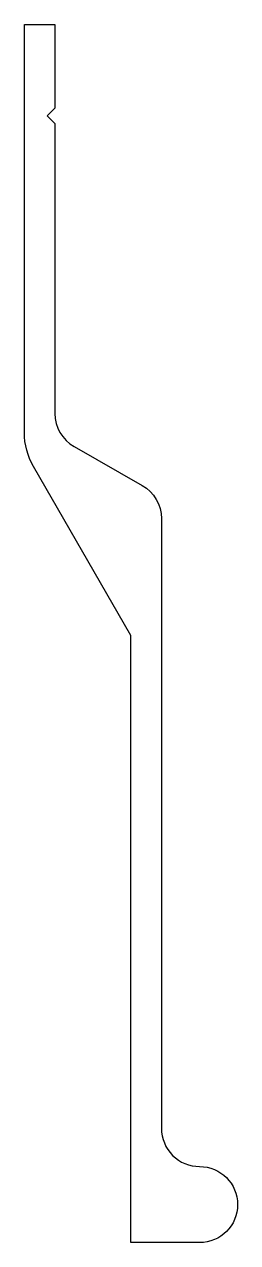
# Model space of a CAD drawing. Extents: x 263.9 to 277.9, y 191.9 to 271.9.
import ezdxf

# ---------------------------------------------------------------- set-up
doc = ezdxf.new("R2010")
doc.units = 0
doc.layers.add('ANA', color=220, linetype='CONTINUOUS')

msp = doc.modelspace()

# ---------------------------------------------------------------- linework, layer by layer
at = {"layer": 'ANA'}
msp.add_lwpolyline([(265.887, 266.405), (265.387, 265.905), (265.887, 265.405), (265.887, 246.356, 0.269143), (267.147, 244.186), (271.628, 241.625, -0.269143), (272.887, 239.455), (272.887, 199.405, 0.414214), (275.387, 196.905, -1), (275.387, 191.905), (270.887, 191.905), (270.887, 231.781), (264.49, 242.861, -0.131652), (263.887, 245.111), (263.887, 271.905), (265.887, 271.905)], format="xyb", close=True, dxfattribs=at)

doc.saveas('drawing.dxf')
